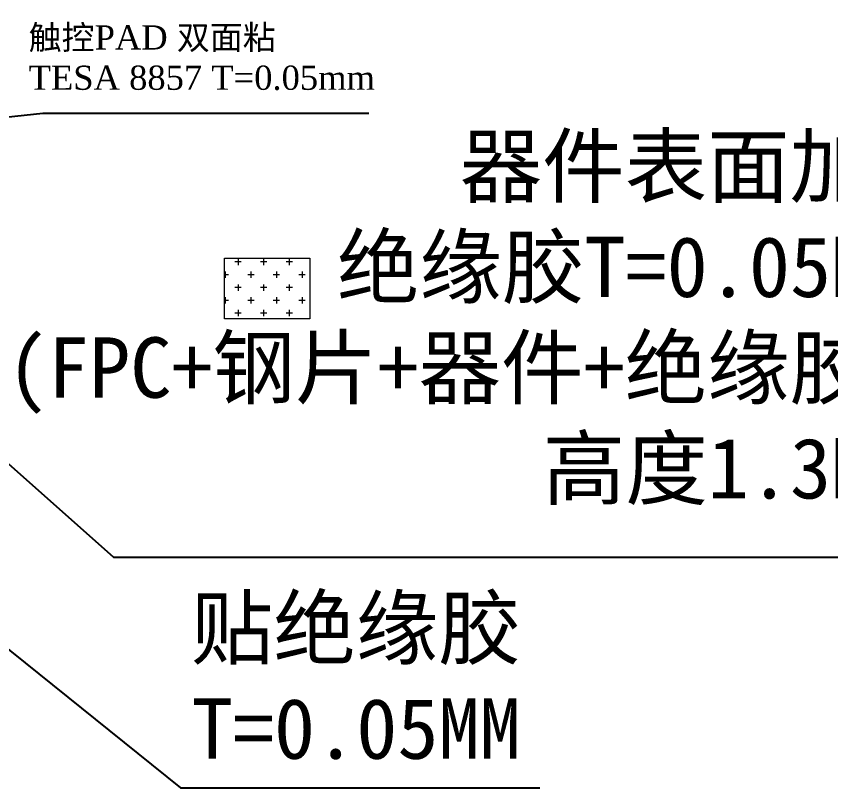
# Model space of a CAD drawing. Header units: millimetres. Extents: x 1403 to 2179, y 158 to 345.
# Drawn here: x 2047.06 to 2067.27, y 262.09 to 281.24 of the extents above; entities that cross this region are included whole.
import ezdxf

# ---------------------------------------------------------------- set-up
doc = ezdxf.new("R2010")
doc.units = ezdxf.units.MM
for name, color, linetype, lineweight in [('DIM', 3, 'Continuous', 5), ('FPC', 50, 'Continuous', 5), ('TAPE', 90, 'Continuous', 5)]:
    doc.layers.add(name, color=color, linetype=linetype, lineweight=lineweight)
doc.styles.get("Standard").update_dxf_attribs({"font": 'txt', "bigfont": 'gbcbig.shx'})
doc.styles.add('宋体', font='')
doc.styles.get('宋体').set_extended_font_data('SimSun')
doc.dimstyles.new('DIM', dxfattribs={"dimtxt": 0.8, "dimasz": 0.8, "dimexe": 0, "dimexo": 0.5, "dimgap": 0.11, "dimtad": 0, "dimzin": 1, "dimdsep": 46, "dimtxsty": '宋体', "dimcen": 0, "dimclrd": 256, "dimclre": 256, "dimclrt": 256, "dimadec": 0, "dimazin": 0, "dimtm": 1e-09, "dimtfac": 1, "dimtofl": 0, "dimtmove": 0, "dimatfit": 3, "dimfxl": 1, "dimlwe": -1, "dimarcsym": 0})

msp = doc.modelspace()

# ---------------------------------------------------------------- hatches: boundary and pattern name
at = {"layer": 'FPC', "lineweight": 5}
h = msp.add_hatch(color=4, dxfattribs=at)
h.dxf.hatch_style = 1
edge = h.paths.add_edge_path()
edge.add_line((2064.659, 297.785), (2064.758, 297.785))
edge.add_line((2064.758, 297.785), (2064.745, 282.817))
edge.add_line((2064.745, 282.817), (2064.638, 282.817))
edge.add_line((2064.666, 302.74), (2064.635, 280.617))
at = {"layer": 'TAPE', "lineweight": 5}
h = msp.add_hatch(dxfattribs=at)
h.set_pattern_fill('CROSS', color=32, scale=0.05, angle=180)
h.set_pattern_definition([(180, (401.6418, -2.35463), (-0.3175, -0.3175), [0.15875, -0.47625]), (270, (401.5624, -2.27525), (0.3175, -0.3175), [0.15875, -0.47625])])
h.paths.add_polyline_path([(2052.229, 275.236), (2054.345, 275.236), (2054.345, 273.726), (2052.229, 273.726)])

# ---------------------------------------------------------------- linework, layer by layer
at = {"layer": 'TAPE', "color": 32, "lineweight": 5}
msp.add_lwpolyline([(2052.229, 275.236), (2054.345, 275.236), (2054.345, 273.726), (2052.229, 273.726)], close=True, dxfattribs=at)

# ---------------------------------------------------------------- texts
at = {"layer": 'DIM', "insert": (2047.367, 281.014), "char_height": 0.6, "width": 20.8896, "attachment_point": 1}
msp.add_mtext('{\\fSimSun|b0|i0|c134|p2;\\C3;触控\\fTimes New Roman|b0|i0|c0|p18;PAD \\fSimSun|b0|i0|c134|p2;双面粘\\fTimes New Roman|b0|i0|c0|p18;\\PTESA 8857 T=0.05mm}', dxfattribs=at)
at = {"layer": 'DIM', "color": 3, "char_height": 1.5, "width": 24.67035, "attachment_point": 3, "style": '宋体'}
for s, insert in [('器件表面加贴\\P绝缘胶T=0.05MM,\\P(FPC+钢片+器件+绝缘胶）\\P高度1.3MAX', (2070.338, 278.271)), ('贴绝缘胶\\PT=0.05MM', (2059.576, 266.808))]:
    msp.add_mtext(s, dxfattribs=dict(at, insert=insert))

# ---------------------------------------------------------------- leaders
at = {"layer": 'DIM', "lineweight": 5}
for points in [[(2040.455, 278.082), (2047.723, 278.833), (2055.809, 278.833)], [(2040.929, 275.405), (2049.473, 267.813), (2070.087, 267.813)], [(2044.635, 267.32), (2051.133, 262.09), (2060.052, 262.09)]]:
    msp.add_leader(points, dimstyle='DIM', override={"dimgap": 0.11, "dimtad": 0, "dimfxl": 0.5}, dxfattribs=at)

doc.saveas('drawing.dxf')
